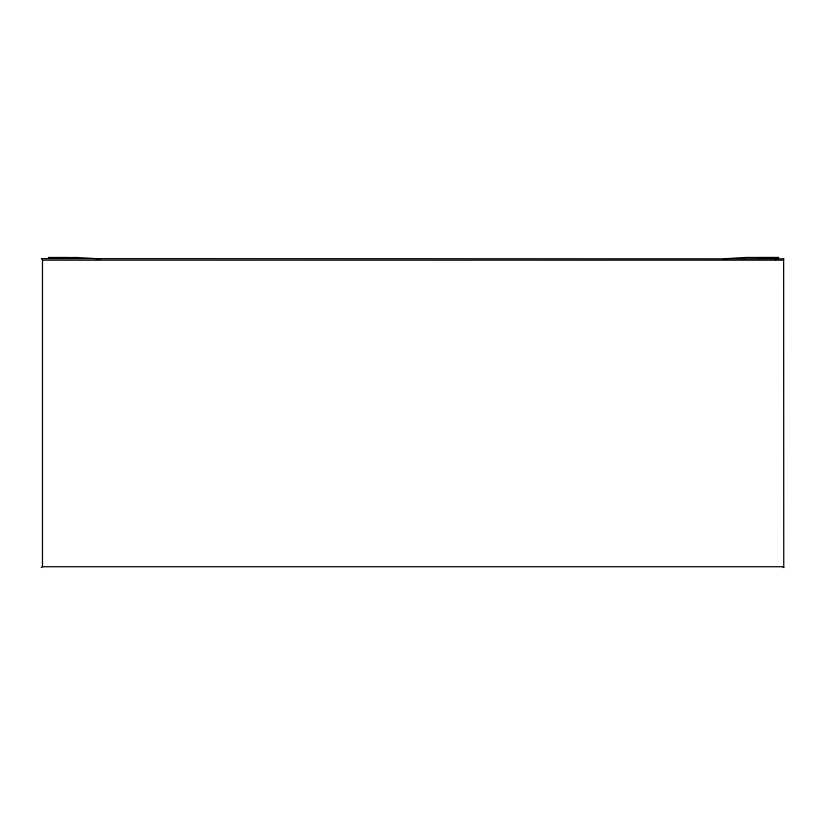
<?xml version="1.0" encoding="UTF-8"?>
<svg xmlns="http://www.w3.org/2000/svg" width="825" height="825" viewBox="0 0 825 825"><rect width="100%" height="100%" fill="white"/><g stroke="black" fill="none" stroke-linecap="round" stroke-linejoin="round"><path stroke-width="1.24" d="M41.25 567.466L42.477 566.734L42.477 260.164L41.394 258.627L783.637 258.844L783.75 567.538L783.059 567.218M723.577 258.751L746.13 257.462L778.635 257.462L775.438 259.803M783.637 258.844L783.461 260.164L42.477 260.164M48.809 257.854L76.673 257.462L100.691 258.885M757.69 257.596L778.635 257.586M42.477 566.734L783.461 566.734L783.75 567.538M48.489 257.462L68.413 257.462"/></g></svg>
